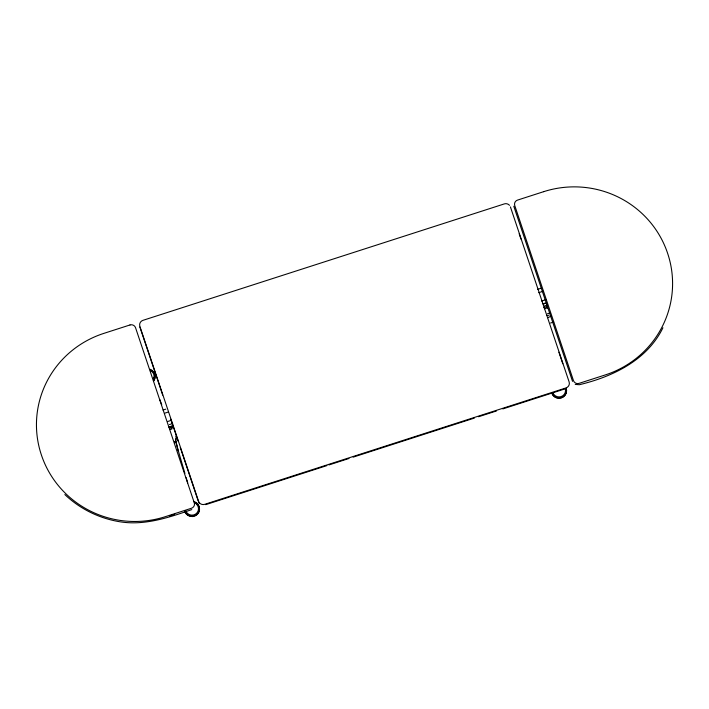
<?xml version="1.0" encoding="UTF-8"?>
<svg xmlns="http://www.w3.org/2000/svg" width="709" height="709" viewBox="0 0 709 709"><rect width="100%" height="100%" fill="white"/><g stroke="black" fill="none" stroke-linecap="round" stroke-linejoin="round"><path stroke-width="1.06" d="M171.418 427.562L173.404 426.543M168.733 427.084L171.481 426.198L169.628 427.243M170.018 429.441L171.853 428.848L171.481 426.198M178.145 450.206L175.894 441.494L174.946 442.841L174.999 441.539L174.565 442.168A6.204 6.089 2.4 0 0 175.832 436.212M544.636 308.743L547.383 307.857L547.437 306.492L543.776 307.671M153.419 380.246L153.959 377.356M662.933 327.78C647.113 360.207 612.824 376.701 579.324 384.721L575.221 384.411M547.711 317.659L551.522 316.046M163.017 410.05L165.764 409.164M537.626 289.352L541.295 288.173M165.055 413.081L168.21 412.062M538.813 292.657L543.023 291.302M167.856 421.447L171.02 420.428M541.614 301.024L545.833 299.668M543.094 303.771L545.203 303.089M169.495 424.558L172.65 423.539M543.254 304.134L546.409 303.115M544.255 306.084L547.002 305.207M170 426.942L173.156 425.923M170.08 428.076L173.386 426.933M169.478 515.992L174.706 514.3M205.699 504.657L326.858 465.618M328.967 464.936L348.988 458.484M353.197 457.128L474.365 418.088M478.575 416.732L496.486 410.963M502.805 408.925L564.976 388.895M191.776 509.585C168.636 517.623 144.352 525.874 119.511 521.709C99.065 518.341 79.86 508.858 64.847 494.554M550.574 323.012L553.694 322.028M547.561 313.679L549.679 313.148M546.958 315.416L548.952 315.301M193.663 501.307L196.349 503.718M194.328 502.167L196.34 503.975A6.541 6.425 2.4 0 1 195.569 514.14A6.541 6.425 2.4 0 1 185.767 510.764M159.755 399.477L161.723 404.617M513.795 206.257L572.535 381.345M546.949 306.572L547.383 307.857M510.427 206.931L569.123 381.921A4.83 4.741 2.4 0 1 566.057 387.903L204.671 504.338A4.83 4.741 2.4 0 1 198.573 501.307L139.868 326.326A4.83 4.741 2.4 0 1 142.943 320.344L504.321 203.908A4.83 4.741 2.4 0 1 509.496 205.318M519.183 233.784L520.938 239.022M558.905 352.187L562.769 363.717M139.841 326.982L162.689 395.09M170.772 419.187L178.154 441.193M180.263 447.476L198.192 500.917M171.17 426.809L171.853 428.848M178.42 451.234L184.925 473.452M186.166 477.68L187.717 482.971M175.894 441.494L178.145 450.933M175.726 438.809L175.903 441.955M199.468 503.576A4.83 4.741 2.4 0 1 198.547 501.963M154.943 378.216A7.577 7.445 2.4 0 1 153.773 380.901M150.007 369.664A7.577 7.445 2.4 0 1 155.076 377.268M150.024 369.274A7.577 7.445 2.4 0 1 153.791 380.511M150.485 370.568A6.541 6.425 2.4 0 1 153.942 377.622M194.461 501.733A7.577 7.445 2.4 0 1 197.634 513.724A7.577 7.445 2.4 0 1 185.146 511.969M194.443 502.132A7.577 7.445 2.4 0 1 197.279 514.468A7.577 7.445 2.4 0 1 184.765 511.473M566.199 388.195A7.577 7.445 2.4 0 1 561.377 397.581A7.577 7.445 2.4 0 1 551.806 392.83M566.181 388.585A7.577 7.445 2.4 0 1 561.36 397.971A7.577 7.445 2.4 0 1 551.788 393.22M565.215 388.505A6.541 6.425 2.4 0 1 561.049 396.615A6.541 6.425 2.4 0 1 552.79 392.511M129.995 324.961L103.824 333.39A98.081 96.309 2.4 0 0 41.423 455.054A98.081 96.309 2.4 0 0 165.312 516.684L191.483 508.247A4.396 4.316 2.4 0 0 194.284 502.805L135.543 327.718A4.396 4.316 2.4 0 0 129.995 324.961M543.714 191.66L517.543 200.089A4.396 4.316 2.4 0 0 514.743 205.539L573.484 380.627A4.396 4.316 2.4 0 0 579.031 383.383L605.202 374.955A98.081 96.309 2.4 0 0 667.612 253.29A98.081 96.309 2.4 0 0 543.714 191.66"/></g></svg>
